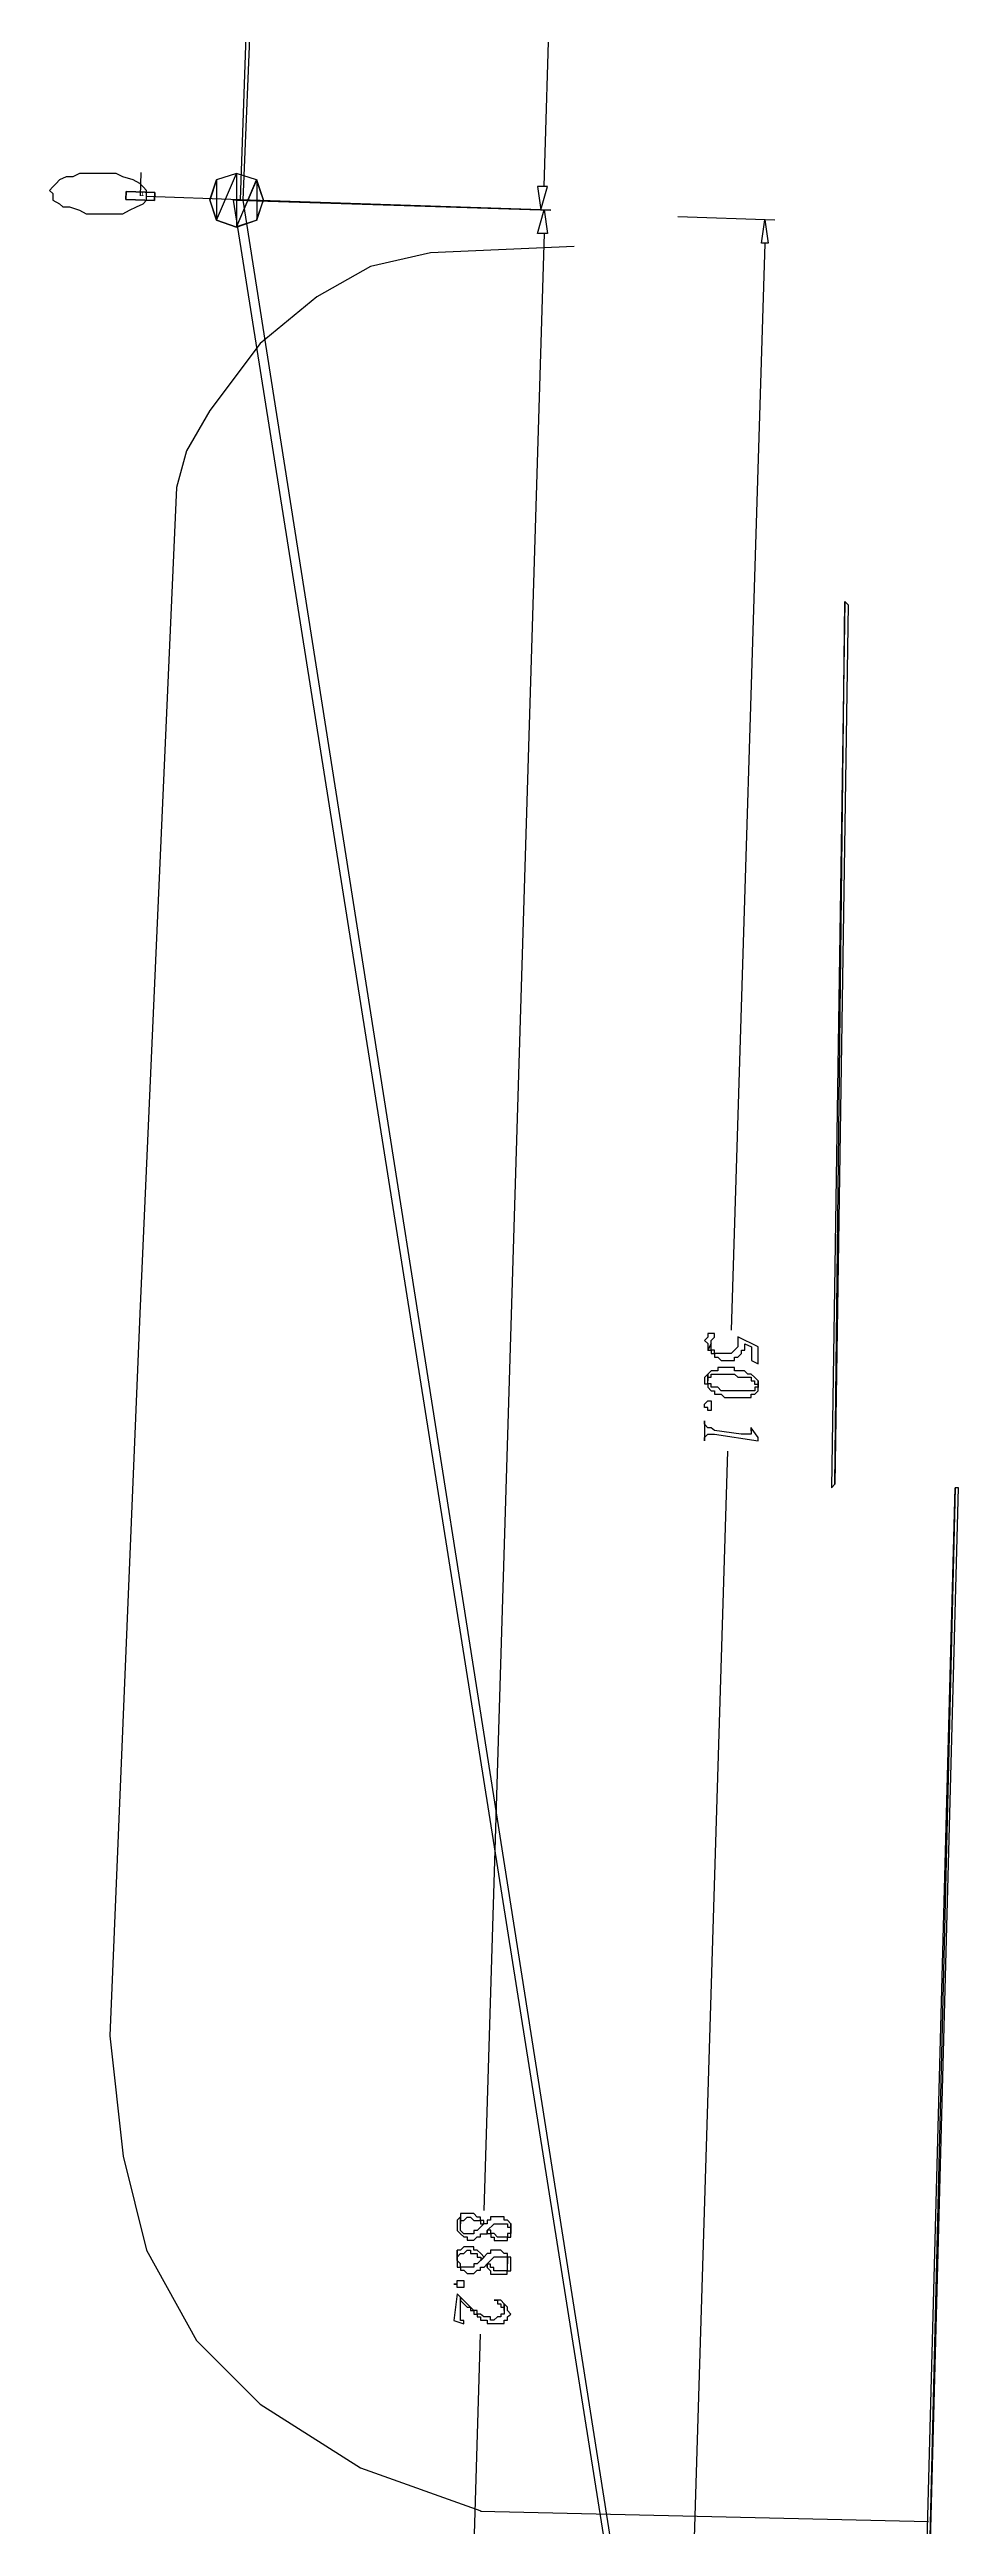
# Model space of a CAD drawing. Extents: x 212106 to 638151, y -1311344 to 1260505.
# Drawn here: x 326389 to 345816, y 110077 to 162970 of the extents above; entities that cross this region are included whole.
import ezdxf

# ---------------------------------------------------------------- set-up
doc = ezdxf.new("R2010")
doc.units = 0
doc.header["$MEASUREMENT"] = 0
for name, color, linetype in [('at_Entity', 7, 'Continuous'), ('DLXLUM01', 3, 'Continuous'), ('DLXLUMEX', 2, 'Continuous'), ('DLXSCENE', 7, 'Continuous')]:
    doc.layers.add(name, color=color, linetype=linetype)

# ---------------------------------------------------------------- blocks, each defined once
blk = doc.blocks.new('*U168')
for p, q in [((-301, 97), (-308, -73)), ((-301, 97), (-308, -73)), ((-308, -73), (-301, 97)), ((-308, -73), (-301, 97)), ((308, 73), (-301, 97)), ((-301, 97), (-301, 97)), ((308, 73), (-301, 97)), ((-301, 97), (-301, 97)), ((-301, 97), (308, 73)), ((-301, 97), (308, 73)), ((301, -97), (308, 73)), ((301, -97), (308, 73)), ((308, 73), (301, -97)), ((308, 73), (301, -97)), ((308, 73), (308, 73)), ((308, 73), (308, 73)), ((-308, -73), (301, -97)), ((-308, -73), (301, -97)), ((301, -97), (-308, -73)), ((-308, -73), (-308, -73)), ((-308, -73), (-308, -73)), ((301, -97), (-308, -73)), ((301, -97), (301, -97)), ((301, -97), (301, -97))]:
    blk.add_line(p, q)
at = {"color": 1}
blk.add_line((0, 0), (20, 500), dxfattribs=at)
at = {"layer": 'DLXLUMEX', "color": 7}
blk.add_text('1', height=100, dxfattribs=at).set_placement((0, 0))
blk = doc.blocks.new('*U97')
for p, q in [((-27399, 131158), (-25540, 177237)), ((-19469, 80728), (-27399, 131158))]:
    blk.add_line(p, q)

msp = doc.modelspace()

# ---------------------------------------------------------------- linework, layer by layer
at = {"layer": 'at_Entity', "color": 1}
for p, q in [((340675, 443679), (330461, 159761)), ((330316, 159753), (338317, 109323)), ((343388, 151185), (343102, 132257)), ((343388, 151185), (343102, 132257)), ((343174, 132331), (343388, 151185)), ((343174, 132331), (343388, 151185)), ((343174, 132331), (343388, 151185)), ((343174, 132331), (343388, 151185)), ((343459, 151111), (343174, 132331)), ((343459, 151111), (343174, 132331)), ((343388, 151185), (343459, 151111)), ((343388, 151185), (343459, 151111)), ((343102, 132257), (343174, 132331)), ((343102, 132257), (343174, 132331))]:
    msp.add_line(p, q, dxfattribs=at)
at = {"layer": 'at_Entity', "color": 0}
for p, q in [((336961, 160049), (337604, 181043)), ((327031, 160324), (326888, 160250)), ((327246, 160324), (327031, 160324)), ((327460, 160324), (327246, 160324)), ((327602, 160324), (327460, 160324)), ((327817, 160324), (327602, 160324)), ((327959, 160250), (327817, 160324)), ((330387, 160324), (329960, 160186)), ((330387, 160324), (329960, 160186)), ((329960, 159326), (330387, 160324)), ((329960, 159326), (330387, 160324)), ((330387, 160324), (329960, 160186)), ((330387, 160324), (329960, 160186)), ((330387, 160324), (329960, 160186)), ((329960, 159326), (330387, 160324)), ((329960, 159326), (330387, 160324)), ((330387, 160324), (329960, 160186)), ((330816, 160186), (330387, 160324)), ((330816, 160186), (330387, 160324)), ((330387, 160324), (330387, 159177)), ((330387, 160324), (330387, 159177)), ((330816, 160186), (330387, 160324)), ((330816, 160186), (330387, 160324)), ((330816, 160186), (330387, 160324)), ((330387, 160324), (330387, 159177)), ((330387, 160324), (330387, 159177)), ((330816, 160186), (330387, 160324)), ((326460, 160037), (326389, 159963)), ((326389, 159963), (326460, 159899)), ((326389, 159963), (326389, 159963)), ((326531, 160112), (326460, 160037)), ((326460, 159899), (326460, 159751)), ((326460, 159751), (326602, 159676)), ((326602, 160186), (326531, 160112)), ((326745, 160250), (326602, 160186)), ((326888, 160250), (326745, 160250)), ((328174, 160186), (327959, 160250)), ((328317, 160112), (328174, 160186)), ((328388, 160037), (328317, 160112)), ((328459, 159963), (328388, 160037)), ((328388, 159676), (328459, 159751)), ((328459, 159899), (328459, 159963)), ((328459, 159825), (328459, 159899)), ((328459, 159751), (328459, 159825)), ((330461, 159761), (328461, 159835)), ((329960, 160186), (329816, 159751)), ((329960, 160186), (329816, 159751)), ((329960, 160186), (329816, 159751)), ((329960, 160186), (329816, 159751)), ((329816, 159751), (329960, 159326)), ((329816, 159751), (329960, 159326)), ((329816, 159751), (329960, 159326)), ((329816, 159751), (329960, 159326)), ((329817, 159759), (329959, 160184)), ((329817, 159759), (329959, 160184)), ((329959, 159324), (329817, 159759)), ((329959, 159324), (329817, 159759)), ((329959, 160184), (329959, 159324)), ((329959, 160184), (329959, 159324)), ((329960, 160186), (329960, 159326)), ((329960, 160186), (329960, 159326)), ((330318, 159761), (332317, 159697)), ((330387, 159177), (330816, 160186)), ((330387, 159177), (330816, 160186)), ((330388, 159186), (330817, 160184)), ((330388, 159186), (330817, 160184)), ((330388, 159753), (337102, 159541)), ((330461, 159765), (337104, 159547)), ((330960, 159751), (330816, 160186)), ((330960, 159751), (330816, 160186)), ((330960, 159751), (330816, 160186)), ((330960, 159751), (330816, 160186)), ((330816, 159326), (330960, 159751)), ((330816, 159326), (330960, 159751)), ((330816, 159326), (330960, 159751)), ((330816, 159326), (330960, 159751)), ((330960, 159759), (330817, 160184)), ((330817, 160184), (330817, 159324)), ((330817, 160184), (330817, 159324)), ((330960, 159759), (330817, 160184)), ((330817, 160184), (330817, 159324)), ((330817, 160184), (330817, 159324)), ((330817, 159324), (330960, 159759)), ((330817, 159324), (330960, 159759)), ((337031, 160044), (336818, 160044)), ((336818, 160044), (336889, 159546)), ((336889, 159546), (337031, 160044)), ((326602, 159676), (326674, 159612)), ((326674, 159612), (326817, 159612)), ((326817, 159612), (327031, 159538)), ((327031, 159538), (327173, 159464)), ((327173, 159464), (327388, 159464)), ((327388, 159464), (327602, 159464)), ((327602, 159464), (327746, 159464)), ((327746, 159464), (327959, 159464)), ((327959, 159464), (328102, 159538)), ((328102, 159538), (328245, 159612)), ((328245, 159612), (328388, 159676)), ((329960, 159326), (330387, 159177)), ((330387, 159177), (329960, 159326)), ((329960, 159326), (330387, 159177)), ((329960, 159326), (330387, 159177)), ((330387, 159177), (329960, 159326)), ((329960, 159326), (330387, 159177)), ((330387, 159177), (330816, 159326)), ((330387, 159177), (330816, 159326)), ((330387, 159177), (330816, 159326)), ((330387, 159177), (330816, 159326)), ((330817, 159324), (330388, 159186)), ((330817, 159324), (330388, 159186)), ((336818, 159045), (336960, 159544)), ((336960, 159544), (337031, 159045)), ((339817, 159404), (341889, 159330)), ((341603, 158836), (341674, 159334)), ((341674, 159334), (341746, 158836)), ((330387, 159177), (330387, 159177)), ((330387, 159177), (330387, 159177)), ((330387, 159177), (330387, 159177)), ((337603, 158764), (334532, 158626)), ((336959, 159042), (335674, 116827)), ((337031, 159045), (336818, 159045)), ((341674, 158831), (340960, 135621)), ((341746, 158836), (341603, 158836)), ((333246, 158339), (332104, 157692)), ((334532, 158626), (333246, 158339)), ((332104, 157692), (330889, 156695)), ((330889, 156695), (329818, 155263)), ((329818, 155263), (329318, 154404)), ((329318, 154404), (329104, 153619)), ((329104, 153619), (328319, 135976)), ((328319, 135976), (327676, 120551)), ((340460, 135475), (340389, 135402)), ((340532, 135549), (340460, 135549)), ((340460, 135549), (340460, 135549)), ((340460, 135549), (340460, 135549)), ((340460, 135549), (340460, 135475)), ((340460, 135475), (340460, 135475)), ((340460, 135475), (340460, 135475)), ((340603, 135549), (340532, 135549)), ((340532, 135549), (340532, 135549)), ((340532, 135549), (340532, 135549)), ((340532, 135402), (340603, 135475)), ((340603, 135475), (340603, 135549)), ((340603, 135549), (340603, 135549)), ((340603, 135475), (340603, 135475)), ((340603, 135475), (340603, 135475)), ((340603, 135475), (340603, 135475)), ((341532, 135270), (341103, 135479)), ((341103, 135479), (341103, 135479)), ((341103, 135479), (341103, 135406)), ((341103, 135406), (341103, 135406)), ((341103, 135406), (341103, 135332)), ((340389, 135402), (340389, 135402)), ((340389, 135402), (340460, 135339)), ((340460, 135339), (340460, 135339)), ((340460, 135339), (340460, 135339)), ((340460, 135339), (340460, 135266)), ((340460, 135193), (340532, 135339)), ((340460, 135266), (340460, 135266)), ((340460, 135266), (340460, 135266)), ((340460, 135266), (340460, 135193)), ((340532, 135332), (340461, 135196)), ((340461, 135196), (340532, 135196)), ((340532, 135339), (340532, 135402)), ((340532, 135402), (340532, 135402)), ((340532, 135402), (340532, 135402)), ((340532, 135339), (340532, 135339)), ((340532, 135339), (340532, 135339)), ((340532, 135270), (340532, 135332)), ((340532, 135196), (340532, 135270)), ((340532, 135270), (340532, 135270)), ((340532, 135270), (340532, 135270)), ((340603, 135196), (340532, 135196)), ((340532, 135196), (340532, 135196)), ((340532, 135196), (340532, 135123)), ((340532, 135123), (340532, 135123)), ((340532, 135123), (340532, 135123)), ((340532, 135123), (340603, 135123)), ((340603, 135123), (340603, 135196)), ((340674, 135123), (340603, 135123)), ((340603, 135123), (340603, 135123)), ((340603, 135123), (340603, 135050)), ((340603, 135050), (340674, 135050)), ((340747, 135123), (340674, 135123)), ((340674, 135123), (340674, 135123)), ((340674, 135050), (340674, 135050)), ((340674, 135050), (340674, 135050)), ((340674, 135050), (340674, 135050)), ((340674, 135050), (340747, 134976)), ((340818, 135123), (340747, 135123)), ((340747, 135123), (340747, 135123)), ((340747, 134976), (340747, 134976)), ((340747, 134976), (340818, 134976)), ((340889, 135123), (340818, 135123)), ((340818, 135123), (340818, 135123)), ((340818, 135123), (340818, 135123)), ((340818, 134976), (340818, 134976)), ((340818, 134976), (340889, 134976)), ((340960, 135123), (340889, 135123)), ((340889, 135123), (340889, 135123)), ((340889, 134976), (340889, 134976)), ((340889, 134976), (340960, 134976)), ((341032, 135196), (340960, 135123)), ((340960, 135123), (340960, 135123)), ((340960, 135123), (340960, 135123)), ((340960, 135123), (340960, 135123)), ((340960, 134976), (340960, 134976)), ((340960, 134976), (340960, 134976)), ((340960, 134976), (341032, 134976)), ((341103, 135270), (341032, 135196)), ((341032, 135196), (341032, 135196)), ((341032, 135196), (341032, 135196)), ((341032, 134976), (341032, 135050)), ((341032, 135050), (341103, 135050)), ((341103, 135332), (341103, 135332)), ((341103, 135332), (341103, 135332)), ((341103, 135332), (341103, 135270)), ((341103, 135270), (341103, 135270)), ((341103, 135270), (341103, 135270)), ((341103, 135050), (341175, 135123)), ((341103, 135050), (341103, 135050)), ((341103, 135050), (341103, 135050)), ((341103, 135050), (341103, 135050)), ((341175, 135123), (341175, 135196)), ((341175, 135196), (341246, 135196)), ((341175, 135123), (341175, 135123)), ((341175, 135123), (341175, 135123)), ((341246, 135270), (341246, 135332)), ((341246, 135332), (341389, 135270)), ((341246, 135196), (341246, 135270)), ((341246, 135270), (341246, 135270)), ((341246, 135270), (341246, 135270)), ((341246, 135196), (341246, 135196)), ((341389, 135270), (341389, 134976)), ((341389, 134976), (341532, 134903)), ((341532, 134903), (341532, 135270)), ((340459, 134687), (340388, 134614)), ((340388, 134614), (340388, 134614)), ((340388, 134614), (340388, 134614)), ((340388, 134614), (340388, 134541)), ((340388, 134541), (340388, 134541)), ((340388, 134541), (340388, 134541)), ((340388, 134541), (340388, 134478)), ((340388, 134478), (340388, 134478)), ((340388, 134478), (340459, 134478)), ((340531, 134754), (340459, 134680)), ((340459, 134541), (340459, 134687)), ((340459, 134687), (340459, 134687)), ((340459, 134680), (340459, 134680)), ((340459, 134680), (340459, 134680)), ((340459, 134680), (340459, 134544)), ((340459, 134544), (340459, 134618)), ((340459, 134618), (340459, 134618)), ((340459, 134618), (340459, 134618)), ((340459, 134618), (340531, 134618)), ((340459, 134544), (340459, 134544)), ((340459, 134478), (340459, 134541)), ((340459, 134541), (340459, 134541)), ((340532, 134478), (340459, 134478)), ((340459, 134478), (340459, 134478)), ((340459, 134478), (340459, 134478)), ((340459, 134478), (340459, 134405)), ((340459, 134405), (340459, 134405)), ((340459, 134405), (340459, 134405)), ((340459, 134405), (340532, 134331)), ((340602, 134754), (340531, 134754)), ((340531, 134754), (340531, 134754)), ((340531, 134618), (340531, 134680)), ((340531, 134680), (340602, 134680)), ((340532, 134405), (340532, 134478)), ((340532, 134478), (340532, 134478)), ((340603, 134405), (340532, 134405)), ((340673, 134754), (340602, 134754)), ((340602, 134754), (340602, 134754)), ((340602, 134754), (340602, 134754)), ((340602, 134680), (340602, 134680)), ((340602, 134680), (340602, 134680)), ((340602, 134680), (340673, 134680)), ((340674, 134405), (340603, 134405)), ((340603, 134405), (340603, 134405)), ((340746, 134827), (340673, 134827)), ((340673, 134827), (340673, 134827)), ((340673, 134827), (340673, 134754)), ((340673, 134680), (340673, 134680)), ((340673, 134680), (340673, 134680)), ((340673, 134680), (340746, 134680)), ((340745, 134331), (340674, 134405)), ((340674, 134405), (340674, 134405)), ((340674, 134405), (340674, 134405)), ((340817, 134827), (340746, 134827)), ((340746, 134827), (340746, 134827)), ((340746, 134680), (340746, 134680)), ((340746, 134680), (340817, 134680)), ((340888, 134827), (340817, 134827)), ((340817, 134827), (340817, 134827)), ((340817, 134680), (340817, 134680)), ((340817, 134680), (340888, 134680)), ((340959, 134827), (340888, 134827)), ((340888, 134827), (340888, 134827)), ((340888, 134680), (340888, 134680)), ((340888, 134680), (340959, 134680)), ((341031, 134827), (340959, 134827)), ((340959, 134827), (340959, 134827)), ((340959, 134680), (340959, 134680)), ((340959, 134680), (341031, 134680)), ((341031, 134754), (341031, 134827)), ((341102, 134754), (341031, 134754)), ((341031, 134680), (341031, 134680)), ((341031, 134680), (341102, 134618)), ((341173, 134754), (341102, 134754)), ((341102, 134754), (341102, 134754)), ((341102, 134618), (341102, 134618)), ((341102, 134618), (341173, 134618)), ((341245, 134754), (341173, 134754)), ((341173, 134754), (341173, 134754)), ((341173, 134618), (341173, 134618)), ((341173, 134618), (341173, 134618)), ((341173, 134618), (341245, 134618)), ((341317, 134680), (341245, 134754)), ((341245, 134754), (341245, 134754)), ((341245, 134754), (341245, 134754)), ((341245, 134618), (341317, 134618)), ((341388, 134680), (341317, 134680)), ((341317, 134680), (341317, 134680)), ((341317, 134680), (341317, 134680)), ((341317, 134618), (341317, 134618)), ((341317, 134618), (341388, 134618)), ((341459, 134618), (341388, 134680)), ((341388, 134680), (341388, 134680)), ((341388, 134618), (341388, 134544)), ((341388, 134544), (341388, 134544)), ((341388, 134544), (341459, 134544)), ((341531, 134544), (341459, 134618)), ((341459, 134618), (341459, 134618)), ((341459, 134618), (341459, 134618)), ((341459, 134544), (341459, 134544)), ((341459, 134544), (341459, 134471)), ((341459, 134471), (341459, 134471)), ((341459, 134471), (341531, 134471)), ((341531, 134405), (341460, 134405)), ((341460, 134405), (341460, 134331)), ((341531, 134398), (341531, 134544)), ((341531, 134478), (341531, 134541)), ((341531, 134541), (341531, 134541)), ((341531, 134541), (341531, 134405)), ((341531, 134405), (341531, 134478)), ((341531, 134478), (341531, 134478)), ((341531, 134478), (341531, 134478)), ((341531, 134471), (341531, 134398)), ((341531, 134405), (341531, 134405)), ((341531, 134331), (341531, 134405)), ((341531, 134405), (341531, 134405)), ((341531, 134405), (341531, 134405)), ((340388, 134043), (340460, 134117)), ((340388, 133970), (340388, 134043)), ((340388, 134043), (340388, 134043)), ((340388, 134043), (340388, 134043)), ((340388, 134043), (340388, 134043)), ((340388, 134043), (340388, 134043)), ((340460, 133970), (340388, 133970)), ((340388, 133970), (340388, 133970)), ((340388, 133970), (340388, 133970)), ((340460, 134117), (340460, 134117)), ((340460, 134117), (340460, 134117)), ((340460, 134117), (340531, 134117)), ((340460, 133907), (340460, 133970)), ((340531, 133907), (340460, 133907)), ((340460, 133907), (340460, 133907)), ((340531, 134117), (340531, 134043)), ((340531, 134043), (340531, 134043)), ((340531, 134043), (340531, 134043)), ((340531, 134043), (340531, 133970)), ((340531, 133970), (340531, 133970)), ((340531, 133970), (340531, 133970)), ((340531, 133970), (340531, 133907)), ((340531, 133970), (340531, 133970)), ((340531, 133970), (340531, 133970)), ((340531, 133970), (340531, 133970)), ((340532, 134331), (340532, 134331)), ((340532, 134331), (340532, 134331)), ((340532, 134331), (340603, 134331)), ((340603, 134331), (340603, 134258)), ((340603, 134258), (340674, 134258)), ((340674, 134258), (340674, 134258)), ((340674, 134258), (340674, 134258)), ((340674, 134258), (340674, 134258)), ((340674, 134258), (340745, 134258)), ((340817, 134331), (340745, 134331)), ((340745, 134331), (340745, 134331)), ((340745, 134258), (340745, 134258)), ((340745, 134258), (340817, 134185)), ((340888, 134331), (340817, 134331)), ((340817, 134331), (340817, 134331)), ((340817, 134185), (340817, 134185)), ((340817, 134185), (340888, 134185)), ((340960, 134331), (340888, 134331)), ((340888, 134331), (340888, 134331)), ((340888, 134185), (340888, 134185)), ((340888, 134185), (340960, 134185)), ((341032, 134331), (340960, 134331)), ((340960, 134331), (340960, 134331)), ((340960, 134185), (340960, 134185)), ((340960, 134185), (340960, 134185)), ((340960, 134185), (341032, 134185)), ((341103, 134331), (341032, 134331)), ((341032, 134331), (341032, 134331)), ((341032, 134185), (341032, 134185)), ((341032, 134185), (341103, 134185)), ((341174, 134331), (341103, 134331)), ((341103, 134331), (341103, 134331)), ((341103, 134185), (341103, 134185)), ((341103, 134185), (341174, 134185)), ((341245, 134331), (341174, 134331)), ((341174, 134331), (341174, 134331)), ((341174, 134185), (341174, 134185)), ((341174, 134185), (341245, 134185)), ((341317, 134331), (341245, 134331)), ((341245, 134331), (341245, 134331)), ((341245, 134185), (341245, 134185)), ((341245, 134185), (341317, 134185)), ((341388, 134331), (341317, 134331)), ((341317, 134331), (341317, 134331)), ((341317, 134331), (341317, 134331)), ((341317, 134185), (341317, 134185)), ((341317, 134185), (341317, 134185)), ((341317, 134185), (341388, 134185)), ((341460, 134331), (341388, 134331)), ((341388, 134331), (341388, 134331)), ((341388, 134185), (341388, 134258)), ((341388, 134258), (341388, 134258)), ((341388, 134258), (341460, 134258)), ((341460, 134331), (341460, 134331)), ((341460, 134331), (341460, 134331)), ((341460, 134258), (341531, 134331)), ((341460, 134258), (341460, 134258)), ((341460, 134258), (341460, 134258)), ((341531, 134331), (341531, 134331)), ((341531, 134331), (341531, 134331)), ((340388, 133613), (340388, 133686)), ((340388, 133686), (340388, 133257)), ((340459, 133540), (340388, 133613)), ((340388, 133613), (340388, 133613)), ((340388, 133613), (340388, 133613)), ((340388, 133330), (340459, 133404)), ((340388, 133257), (340388, 133330)), ((340388, 133330), (340388, 133330)), ((340531, 133540), (340459, 133540)), ((340459, 133540), (340459, 133540)), ((340459, 133540), (340459, 133540)), ((340459, 133540), (340459, 133540)), ((340459, 133540), (340459, 133540)), ((340459, 133404), (340459, 133404)), ((340459, 133404), (340459, 133404)), ((340459, 133404), (340459, 133404)), ((340459, 133404), (340459, 133404)), ((340459, 133404), (340531, 133404)), ((340603, 133477), (340531, 133540)), ((340531, 133540), (340531, 133540)), ((340531, 133404), (340603, 133404)), ((341173, 133404), (340603, 133477)), ((340603, 133404), (341531, 133257)), ((341246, 133404), (341173, 133404)), ((341317, 133404), (341246, 133404)), ((341246, 133404), (341246, 133404)), ((341388, 133404), (341317, 133404)), ((341317, 133404), (341317, 133404)), ((341317, 133404), (341317, 133404)), ((341388, 133546), (341388, 133546)), ((341388, 133546), (341388, 133473)), ((341388, 133473), (341388, 133546)), ((341531, 133330), (341388, 133540)), ((341388, 133540), (341388, 133477)), ((341388, 133477), (341388, 133477)), ((341388, 133477), (341388, 133477)), ((341388, 133477), (341388, 133404)), ((341388, 133473), (341388, 133473)), ((341531, 133257), (341531, 133330)), ((340175, 109833), (340889, 133042)), ((340388, 133257), (340388, 133257)), ((340388, 133257), (340388, 133257)), ((344887, 99965), (345745, 132254)), ((345745, 132254), (344959, 99902)), ((344959, 99902), (345816, 132254)), ((345745, 132254), (344959, 99902)), ((345816, 132254), (345745, 132254)), ((327676, 120551), (327961, 117984)), ((327961, 117984), (328461, 115979)), ((335174, 116688), (335103, 116615)), ((335103, 116615), (335103, 116615)), ((335103, 116615), (335103, 116615)), ((335103, 116615), (335103, 116543)), ((335103, 116543), (335103, 116543)), ((335103, 116543), (335103, 116470)), ((335103, 116470), (335103, 116470)), ((335103, 116470), (335103, 116470)), ((335103, 116470), (335103, 116398)), ((335103, 116398), (335103, 116398)), ((335103, 116398), (335174, 116326)), ((335245, 116758), (335174, 116758)), ((335174, 116758), (335174, 116685)), ((335174, 116543), (335174, 116688)), ((335174, 116685), (335174, 116685)), ((335174, 116685), (335174, 116685)), ((335174, 116685), (335174, 116685)), ((335174, 116685), (335174, 116540)), ((335174, 116540), (335174, 116613)), ((335174, 116613), (335174, 116613)), ((335174, 116613), (335245, 116613)), ((335174, 116470), (335174, 116543)), ((335174, 116540), (335174, 116540)), ((335174, 116540), (335174, 116540)), ((335174, 116540), (335174, 116540)), ((335174, 116398), (335174, 116470)), ((335174, 116470), (335174, 116470)), ((335246, 116326), (335174, 116398)), ((335174, 116398), (335174, 116398)), ((335174, 116398), (335174, 116398)), ((335317, 116758), (335245, 116758)), ((335245, 116758), (335245, 116758)), ((335245, 116613), (335317, 116685)), ((335245, 116613), (335245, 116613)), ((335245, 116613), (335245, 116613)), ((335388, 116758), (335317, 116758)), ((335317, 116758), (335317, 116758)), ((335317, 116685), (335317, 116685)), ((335317, 116685), (335317, 116685)), ((335317, 116685), (335388, 116685)), ((335459, 116758), (335388, 116758)), ((335388, 116758), (335388, 116758)), ((335388, 116758), (335388, 116758)), ((335388, 116685), (335388, 116685)), ((335388, 116685), (335459, 116613)), ((335531, 116685), (335459, 116758)), ((335459, 116758), (335459, 116758)), ((335459, 116613), (335459, 116613)), ((335459, 116613), (335531, 116613)), ((335532, 116398), (335460, 116398)), ((335460, 116398), (335460, 116326)), ((335602, 116685), (335531, 116685)), ((335531, 116685), (335531, 116685)), ((335531, 116685), (335531, 116685)), ((335531, 116613), (335531, 116613)), ((335531, 116613), (335531, 116613)), ((335531, 116613), (335602, 116613)), ((335603, 116470), (335532, 116398)), ((335532, 116398), (335532, 116398)), ((335532, 116398), (335532, 116398)), ((335602, 116613), (335602, 116685)), ((335674, 116613), (335602, 116613)), ((335602, 116613), (335602, 116613)), ((335602, 116613), (335602, 116540)), ((335602, 116540), (335602, 116540)), ((335602, 116540), (335674, 116540)), ((335674, 116543), (335603, 116470)), ((335603, 116470), (335603, 116470)), ((335603, 116470), (335603, 116470)), ((335674, 116540), (335674, 116613)), ((335746, 116543), (335674, 116543)), ((335674, 116543), (335674, 116543)), ((335674, 116543), (335674, 116543)), ((335674, 116540), (335674, 116540)), ((335817, 116615), (335746, 116615)), ((335746, 116615), (335746, 116615)), ((335746, 116615), (335746, 116543)), ((335746, 116398), (335889, 116543)), ((335818, 116403), (335746, 116403)), ((335746, 116403), (335746, 116331)), ((335746, 116326), (335746, 116398)), ((335746, 116398), (335746, 116398)), ((335746, 116398), (335746, 116326)), ((335746, 116326), (335746, 116398)), ((335889, 116688), (335817, 116688)), ((335817, 116688), (335817, 116615)), ((335817, 116615), (335817, 116615)), ((335818, 116331), (335818, 116403)), ((335960, 116688), (335889, 116688)), ((335889, 116688), (335889, 116688)), ((335889, 116688), (335889, 116688)), ((335889, 116543), (335889, 116543)), ((335889, 116543), (335889, 116543)), ((335889, 116543), (335960, 116543)), ((336032, 116688), (335960, 116688)), ((335960, 116688), (335960, 116688)), ((335960, 116543), (335960, 116543)), ((335960, 116543), (335960, 116543)), ((335960, 116543), (336032, 116543)), ((336103, 116688), (336032, 116688)), ((336032, 116688), (336032, 116688)), ((336032, 116688), (336032, 116688)), ((336032, 116543), (336032, 116543)), ((336032, 116543), (336103, 116543)), ((336103, 116615), (336103, 116688)), ((336103, 116688), (336103, 116688)), ((336174, 116615), (336103, 116615)), ((336103, 116543), (336103, 116543)), ((336103, 116543), (336174, 116543)), ((336246, 116543), (336174, 116615)), ((336174, 116615), (336174, 116615)), ((336174, 116615), (336174, 116615)), ((336174, 116543), (336174, 116543)), ((336174, 116543), (336174, 116470)), ((336174, 116470), (336174, 116470)), ((336174, 116470), (336246, 116470)), ((336246, 116476), (336246, 116548)), ((336246, 116548), (336246, 116548)), ((336246, 116548), (336246, 116403)), ((336246, 116398), (336246, 116543)), ((336246, 116403), (336246, 116476)), ((336246, 116476), (336246, 116476)), ((336246, 116470), (336246, 116398)), ((336246, 116403), (336246, 116403)), ((336246, 116403), (336246, 116403)), ((336246, 116403), (336246, 116331)), ((336246, 116331), (336246, 116403)), ((336246, 116398), (336246, 116398)), ((328461, 115979), (329532, 114048)), ((335174, 115975), (335103, 115975)), ((335103, 115975), (335103, 115975)), ((335103, 115975), (335103, 115758)), ((335103, 115830), (335174, 115903)), ((335104, 115760), (335104, 115978)), ((335104, 115978), (335104, 115905)), ((335104, 115905), (335104, 115905)), ((335104, 115905), (335104, 115905)), ((335104, 115905), (335104, 115833)), ((335174, 116326), (335174, 116326)), ((335174, 116326), (335174, 116326)), ((335174, 116326), (335174, 116326)), ((335174, 116326), (335246, 116263)), ((335246, 116047), (335174, 115975)), ((335174, 115975), (335174, 115975)), ((335174, 115975), (335174, 115975)), ((335174, 115903), (335174, 115903)), ((335174, 115903), (335174, 115903)), ((335174, 115903), (335174, 115903)), ((335174, 115903), (335246, 115903)), ((335317, 116326), (335246, 116326)), ((335246, 116326), (335246, 116326)), ((335246, 116326), (335246, 116326)), ((335246, 116263), (335246, 116263)), ((335246, 116263), (335317, 116263)), ((335317, 116047), (335246, 116047)), ((335246, 116047), (335246, 116047)), ((335246, 116047), (335246, 116047)), ((335246, 115903), (335317, 115975)), ((335246, 115903), (335246, 115903)), ((335389, 116326), (335317, 116326)), ((335317, 116326), (335317, 116326)), ((335317, 116326), (335317, 116326)), ((335317, 116263), (335317, 116263)), ((335317, 116263), (335317, 116191)), ((335317, 116191), (335389, 116191)), ((335389, 116047), (335317, 116047)), ((335317, 116047), (335317, 116047)), ((335317, 115975), (335317, 115975)), ((335317, 115975), (335389, 115975)), ((335460, 116326), (335389, 116326)), ((335389, 116326), (335389, 116326)), ((335389, 116326), (335389, 116326)), ((335389, 116191), (335389, 116191)), ((335389, 116191), (335460, 116191)), ((335461, 116047), (335389, 116047)), ((335389, 116047), (335389, 116047)), ((335389, 115975), (335389, 115903)), ((335389, 115903), (335389, 115903)), ((335389, 115903), (335461, 115903)), ((335460, 116326), (335460, 116326)), ((335460, 116191), (335532, 116263)), ((335460, 116191), (335460, 116191)), ((335461, 115975), (335461, 116047)), ((335461, 116047), (335461, 116047)), ((335532, 115975), (335461, 115975)), ((335461, 115903), (335461, 115903)), ((335461, 115903), (335532, 115903)), ((335532, 116263), (335532, 116263)), ((335532, 116263), (335532, 116263)), ((335532, 116263), (335603, 116263)), ((335604, 115903), (335532, 115975)), ((335532, 115975), (335532, 115975)), ((335532, 115975), (335532, 115975)), ((335532, 115903), (335532, 115903)), ((335532, 115903), (335532, 115830)), ((335603, 116263), (335603, 116326)), ((335603, 116326), (335674, 116326)), ((335603, 116263), (335603, 116263)), ((335603, 116263), (335603, 116263)), ((335675, 115830), (335604, 115903)), ((335604, 115903), (335604, 115903)), ((335604, 115903), (335604, 115903)), ((335674, 116326), (335674, 116326)), ((335674, 116326), (335746, 116326)), ((335746, 115905), (335675, 115833)), ((335746, 116331), (335818, 116331)), ((335817, 115905), (335746, 115905)), ((335746, 115905), (335746, 115905)), ((335746, 115905), (335746, 115905)), ((335889, 115978), (335817, 115978)), ((335817, 115978), (335817, 115978)), ((335817, 115978), (335817, 115905)), ((335817, 115905), (335817, 115905)), ((335889, 116331), (335818, 116331)), ((335818, 116331), (335818, 116258)), ((335818, 116258), (335818, 116258)), ((335818, 116258), (335889, 116258)), ((335961, 116258), (335889, 116331)), ((335889, 116331), (335889, 116331)), ((335889, 116331), (335889, 116331)), ((335889, 116331), (335889, 116331)), ((335889, 116258), (335889, 116258)), ((335889, 116258), (335889, 116186)), ((335889, 116186), (335889, 116186)), ((335889, 116186), (335961, 116186)), ((335960, 115978), (335889, 115978)), ((335889, 115978), (335889, 115978)), ((336032, 115978), (335960, 115978)), ((335960, 115978), (335960, 115978)), ((335960, 115978), (335960, 115978)), ((336032, 116258), (335961, 116258)), ((335961, 116258), (335961, 116258)), ((335961, 116186), (335961, 116186)), ((335961, 116186), (335961, 116186)), ((335961, 116186), (336032, 116186)), ((336103, 116258), (336032, 116258)), ((336032, 116258), (336032, 116258)), ((336032, 116258), (336032, 116258)), ((336032, 116186), (336032, 116186)), ((336032, 116186), (336103, 116186)), ((336103, 115905), (336032, 115978)), ((336032, 115978), (336032, 115978)), ((336175, 116258), (336103, 116258)), ((336103, 116258), (336103, 116258)), ((336103, 116186), (336103, 116186)), ((336103, 116186), (336103, 116186)), ((336103, 116186), (336175, 116186)), ((336174, 115905), (336103, 115905)), ((336103, 115905), (336103, 115905)), ((336103, 115905), (336103, 115905)), ((336174, 115833), (336174, 115905)), ((336174, 115905), (336174, 115905)), ((336246, 116331), (336175, 116331)), ((336175, 116331), (336175, 116331)), ((336175, 116331), (336175, 116258)), ((336175, 116258), (336175, 116258)), ((336175, 116186), (336175, 116258)), ((336175, 116258), (336246, 116258)), ((336175, 116186), (336175, 116186)), ((336175, 116186), (336175, 116186)), ((336246, 116258), (336246, 116331)), ((336246, 116331), (336246, 116331)), ((336246, 116331), (336246, 116331)), ((336246, 116258), (336246, 116258)), ((335102, 115253), (335102, 115326)), ((335102, 115326), (335102, 115326)), ((335102, 115326), (335102, 115326)), ((335102, 115326), (335174, 115326)), ((335103, 115758), (335103, 115830)), ((335103, 115830), (335103, 115830)), ((335103, 115758), (335103, 115758)), ((335104, 115833), (335104, 115833)), ((335104, 115833), (335104, 115760)), ((335175, 115688), (335104, 115760)), ((335104, 115760), (335104, 115760)), ((335104, 115760), (335104, 115760)), ((335104, 115760), (335104, 115760)), ((335104, 115760), (335104, 115688)), ((335104, 115688), (335104, 115688)), ((335104, 115688), (335104, 115688)), ((335104, 115688), (335104, 115616)), ((335104, 115616), (335175, 115616)), ((335174, 115326), (335174, 115326)), ((335174, 115326), (335174, 115326)), ((335174, 115326), (335245, 115326)), ((335175, 115616), (335175, 115688)), ((335175, 115688), (335175, 115688)), ((335175, 115688), (335175, 115688)), ((335246, 115616), (335175, 115616)), ((335175, 115616), (335175, 115616)), ((335175, 115616), (335175, 115553)), ((335175, 115553), (335175, 115553)), ((335175, 115553), (335246, 115553)), ((335245, 115326), (335245, 115326)), ((335245, 115326), (335245, 115253)), ((335318, 115616), (335246, 115616)), ((335246, 115616), (335246, 115616)), ((335246, 115553), (335246, 115553)), ((335246, 115553), (335318, 115481)), ((335389, 115616), (335318, 115616)), ((335318, 115616), (335318, 115616)), ((335318, 115616), (335318, 115616)), ((335318, 115481), (335318, 115481)), ((335318, 115481), (335389, 115481)), ((335461, 115616), (335389, 115616)), ((335389, 115616), (335389, 115616)), ((335389, 115616), (335389, 115616)), ((335389, 115616), (335389, 115616)), ((335389, 115481), (335389, 115481)), ((335389, 115481), (335389, 115481)), ((335389, 115481), (335461, 115481)), ((335532, 115688), (335461, 115688)), ((335461, 115688), (335461, 115616)), ((335461, 115616), (335461, 115616)), ((335461, 115481), (335532, 115553)), ((335461, 115481), (335461, 115481)), ((335532, 115830), (335604, 115830)), ((335603, 115760), (335532, 115688)), ((335532, 115688), (335532, 115688)), ((335532, 115688), (335532, 115688)), ((335532, 115553), (335532, 115553)), ((335532, 115553), (335532, 115553)), ((335532, 115553), (335603, 115553)), ((335675, 115833), (335603, 115760)), ((335603, 115760), (335603, 115760)), ((335603, 115760), (335603, 115760)), ((335603, 115553), (335603, 115616)), ((335603, 115616), (335675, 115616)), ((335603, 115553), (335603, 115553)), ((335603, 115553), (335603, 115553)), ((335604, 115830), (335604, 115830)), ((335604, 115830), (335604, 115758)), ((335604, 115758), (335675, 115830)), ((335675, 115833), (335675, 115833)), ((335675, 115833), (335675, 115833)), ((335675, 115616), (335746, 115688)), ((335675, 115616), (335675, 115616)), ((335816, 115681), (335745, 115681)), ((335745, 115681), (335745, 115609)), ((335745, 115609), (335745, 115609)), ((335745, 115609), (335816, 115537)), ((335746, 115688), (335889, 115833)), ((335746, 115688), (335746, 115688)), ((335746, 115688), (335746, 115616)), ((335746, 115616), (335746, 115688)), ((335816, 115609), (335816, 115681)), ((335888, 115609), (335816, 115609)), ((335816, 115609), (335816, 115609)), ((335816, 115537), (335816, 115537)), ((335816, 115537), (335816, 115537)), ((335816, 115537), (335816, 115464)), ((335816, 115464), (335888, 115464)), ((335888, 115537), (335888, 115609)), ((335888, 115609), (335888, 115609)), ((335959, 115537), (335888, 115537)), ((335888, 115537), (335888, 115537)), ((335888, 115464), (335888, 115464)), ((335888, 115464), (335888, 115464)), ((335888, 115464), (335959, 115464)), ((335889, 115833), (335889, 115833)), ((335889, 115833), (335889, 115833)), ((335889, 115833), (335889, 115833)), ((335889, 115833), (335960, 115833)), ((336031, 115537), (335959, 115537)), ((335959, 115537), (335959, 115537)), ((335959, 115464), (335959, 115464)), ((335959, 115464), (335959, 115464)), ((335959, 115464), (336031, 115464)), ((335960, 115833), (335960, 115833)), ((335960, 115833), (336032, 115833)), ((336102, 115537), (336031, 115537)), ((336031, 115537), (336031, 115537)), ((336031, 115464), (336031, 115464)), ((336031, 115464), (336102, 115464)), ((336032, 115833), (336032, 115833)), ((336032, 115833), (336103, 115833)), ((336173, 115537), (336102, 115537)), ((336102, 115537), (336102, 115537)), ((336102, 115537), (336102, 115537)), ((336102, 115464), (336102, 115464)), ((336102, 115464), (336173, 115464)), ((336103, 115833), (336103, 115833)), ((336103, 115833), (336103, 115833)), ((336103, 115833), (336174, 115833)), ((336245, 115826), (336173, 115826)), ((336173, 115826), (336173, 115681)), ((336173, 115681), (336173, 115681)), ((336173, 115681), (336173, 115609)), ((336173, 115609), (336173, 115609)), ((336173, 115609), (336173, 115609)), ((336173, 115609), (336173, 115537)), ((336173, 115464), (336173, 115537)), ((336173, 115537), (336173, 115537)), ((336173, 115537), (336245, 115537)), ((336173, 115464), (336173, 115464)), ((336173, 115464), (336173, 115464)), ((336174, 115833), (336174, 115760)), ((336174, 115688), (336174, 115833)), ((336174, 115760), (336174, 115760)), ((336174, 115760), (336174, 115760)), ((336174, 115760), (336174, 115688)), ((336174, 115688), (336174, 115688)), ((336245, 115754), (336245, 115826)), ((336245, 115681), (336245, 115754)), ((336245, 115754), (336245, 115754)), ((336245, 115681), (336245, 115681)), ((336245, 115609), (336245, 115681)), ((336245, 115537), (336245, 115609)), ((336245, 115609), (336245, 115609)), ((336245, 115537), (336245, 115537)), ((335102, 115253), (335030, 115253)), ((335030, 115253), (335030, 115253)), ((335030, 115253), (335102, 115253)), ((335103, 115046), (335032, 114478)), ((335102, 115181), (335102, 115253)), ((335174, 115181), (335102, 115181)), ((335102, 115181), (335102, 115181)), ((335102, 115181), (335102, 115181)), ((335174, 114974), (335103, 115046)), ((335103, 115046), (335103, 115046)), ((335103, 115046), (335103, 115046)), ((335245, 115181), (335174, 115181)), ((335174, 115181), (335174, 115181)), ((335174, 115181), (335174, 115181)), ((335174, 114901), (335174, 114974)), ((335174, 114974), (335174, 114974)), ((335174, 114622), (335174, 114901)), ((335246, 114904), (335175, 114976)), ((335175, 114976), (335175, 114904)), ((335175, 114904), (335175, 114904)), ((335175, 114904), (335246, 114832)), ((335245, 115253), (335245, 115181)), ((335245, 115253), (335245, 115253)), ((335245, 115253), (335245, 115253)), ((335245, 115253), (335245, 115253)), ((335245, 115253), (335245, 115253)), ((335245, 115181), (335245, 115181)), ((335245, 115181), (335245, 115181)), ((335318, 114832), (335246, 114904)), ((335246, 114904), (335246, 114904)), ((335246, 114904), (335246, 114904)), ((335246, 114832), (335246, 114832)), ((335246, 114832), (335246, 114832)), ((335246, 114832), (335246, 114832)), ((335246, 114832), (335318, 114759)), ((335389, 114759), (335318, 114832)), ((335318, 114832), (335318, 114832)), ((335318, 114832), (335318, 114832)), ((335961, 114907), (335889, 114907)), ((335889, 114907), (335889, 114907)), ((335889, 114907), (335889, 114907)), ((335889, 114907), (335961, 114907)), ((336032, 114907), (335961, 114907)), ((335961, 114907), (335961, 114907)), ((335961, 114907), (335961, 114834)), ((335961, 114834), (336032, 114834)), ((336103, 114834), (336032, 114907)), ((336032, 114907), (336032, 114907)), ((336032, 114834), (336032, 114834)), ((336032, 114834), (336032, 114834)), ((336032, 114834), (336032, 114762)), ((336103, 114689), (336103, 114834)), ((336175, 114759), (336104, 114832)), ((336104, 114832), (336104, 114832)), ((336104, 114832), (336104, 114832)), ((336104, 114832), (336104, 114687)), ((335032, 114478), (335246, 114405)), ((335174, 114550), (335174, 114622)), ((335174, 114622), (335174, 114622)), ((335174, 114478), (335174, 114550)), ((335174, 114550), (335174, 114550)), ((335174, 114550), (335174, 114550)), ((335246, 114478), (335174, 114478)), ((335246, 114405), (335246, 114478)), ((335246, 114478), (335246, 114478)), ((335246, 114478), (335246, 114478)), ((335246, 114405), (335246, 114405)), ((335318, 114759), (335318, 114759)), ((335318, 114759), (335389, 114759)), ((335460, 114687), (335389, 114759)), ((335389, 114759), (335389, 114759)), ((335389, 114759), (335389, 114759)), ((335389, 114759), (335389, 114687)), ((335389, 114687), (335460, 114687)), ((335532, 114687), (335460, 114687)), ((335460, 114687), (335460, 114687)), ((335460, 114687), (335460, 114687)), ((335460, 114687), (335460, 114614)), ((335460, 114614), (335460, 114614)), ((335460, 114614), (335532, 114614)), ((335532, 114614), (335532, 114687)), ((335532, 114687), (335532, 114687)), ((335603, 114614), (335532, 114614)), ((335532, 114614), (335532, 114614)), ((335532, 114614), (335532, 114552)), ((335532, 114552), (335532, 114552)), ((335532, 114552), (335603, 114552)), ((335674, 114552), (335603, 114614)), ((335603, 114614), (335603, 114614)), ((335603, 114552), (335603, 114552)), ((335603, 114552), (335603, 114480)), ((335603, 114480), (335674, 114480)), ((335746, 114552), (335674, 114552)), ((335674, 114552), (335674, 114552)), ((335674, 114480), (335674, 114480)), ((335674, 114480), (335746, 114480)), ((335817, 114552), (335746, 114552)), ((335746, 114552), (335746, 114552)), ((335746, 114552), (335746, 114552)), ((335746, 114480), (335746, 114408)), ((335746, 114408), (335746, 114408)), ((335746, 114408), (335746, 114408)), ((335746, 114408), (335817, 114408)), ((335817, 114480), (335817, 114552)), ((335888, 114480), (335817, 114480)), ((335817, 114480), (335817, 114480)), ((335817, 114408), (335817, 114408)), ((335817, 114408), (335888, 114408)), ((335960, 114552), (335888, 114480)), ((335888, 114480), (335888, 114480)), ((335888, 114408), (335888, 114408)), ((335888, 114408), (335888, 114408)), ((335888, 114408), (335960, 114408)), ((336032, 114552), (335960, 114552)), ((335960, 114552), (335960, 114552)), ((335960, 114552), (335960, 114552)), ((335960, 114408), (335960, 114408)), ((335960, 114408), (336032, 114408)), ((336032, 114762), (336103, 114762)), ((336104, 114614), (336032, 114614)), ((336032, 114614), (336032, 114552)), ((336032, 114552), (336032, 114552)), ((336032, 114408), (336032, 114408)), ((336032, 114408), (336032, 114408)), ((336032, 114408), (336104, 114408)), ((336103, 114762), (336103, 114762)), ((336103, 114762), (336103, 114689)), ((336103, 114689), (336103, 114689)), ((336104, 114687), (336104, 114687)), ((336104, 114687), (336104, 114614)), ((336104, 114614), (336104, 114614)), ((336104, 114408), (336104, 114480)), ((336104, 114480), (336175, 114480)), ((336104, 114408), (336104, 114408)), ((336175, 114687), (336175, 114759)), ((336175, 114759), (336175, 114759)), ((336175, 114759), (336175, 114759)), ((336246, 114614), (336175, 114687)), ((336175, 114687), (336175, 114687)), ((336175, 114552), (336246, 114614)), ((336175, 114480), (336175, 114552)), ((336175, 114552), (336175, 114552)), ((336175, 114480), (336175, 114480)), ((336175, 114480), (336175, 114480)), ((336246, 114614), (336246, 114614)), ((336246, 114614), (336246, 114614)), ((329532, 114048), (330889, 112690)), ((334316, 71970), (335603, 114184)), ((330889, 112690), (333032, 111332)), ((333032, 111332), (335604, 110409)), ((335603, 110401), (345173, 110184))]:
    msp.add_line(p, q, dxfattribs=at)

# ---------------------------------------------------------------- block references
at = {"layer": 'DLXLUM01'}
msp.add_blockref('*U168', (328331, 159843), dxfattribs=at)
at = {"layer": 'DLXSCENE'}
msp.add_blockref('*U97', (357928, 28595), dxfattribs=at)

doc.saveas('drawing.dxf')
